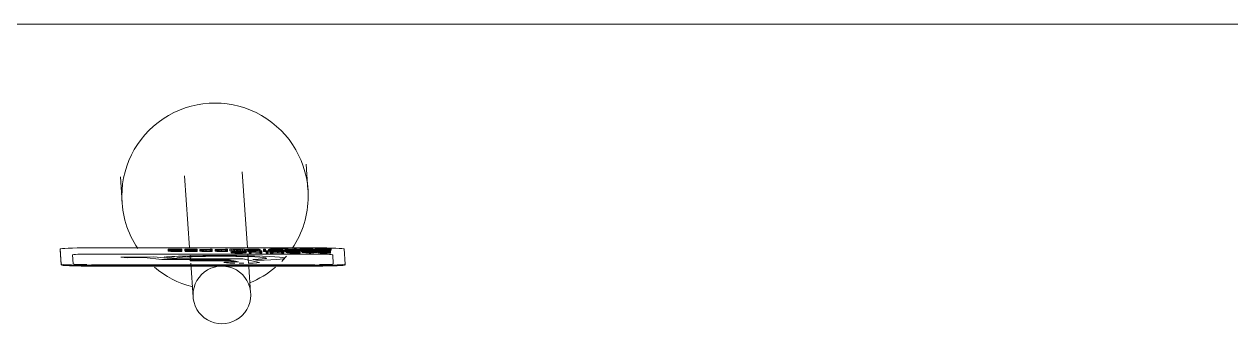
# Model space of a CAD drawing. Header units: metres. Extents: x -55 to 263, y -124 to 62.
# Drawn here: x 11.341 to 12.636, y 19.619 to 19.94 of the extents above; entities that cross this region are included whole.
import ezdxf

# ---------------------------------------------------------------- set-up
doc = ezdxf.new("R2010")
doc.units = ezdxf.units.M
for name, color, linetype, lineweight in [('0-1', 7, 'Continuous', 5), ('45ESTAC-1', 53, 'Continuous', 5), ('70LINEA-1', 254, 'Continuous', 5)]:
    doc.layers.add(name, color=color, linetype=linetype, lineweight=lineweight)

# ---------------------------------------------------------------- blocks, each defined once
blk = doc.blocks.new('Sign - SpeedLimit_Handicap - Handicap-5468633-A1 _ A250')
at = {"layer": '45ESTAC-1'}
for p, q in [((2.57, 19.6611), (2.5643, 19.7425)), ((2.6349, 19.7233), (2.633, 19.751)), ((2.4335, 19.7372), (2.4354, 19.7095)), ((2.5025, 19.7382), (2.5079, 19.6611)), ((2.6436, 19.6611), (2.3988, 19.6611)), ((2.6036, 19.6607), (2.6014, 19.6607)), ((2.6014, 19.6607), (2.6014, 19.6604)), ((2.6014, 19.6589), (2.6014, 19.6607)), ((2.6036, 19.6604), (2.6036, 19.6607)), ((2.6036, 19.6607), (2.6036, 19.6589)), ((2.6221, 19.6607), (2.6111, 19.6607)), ((2.6111, 19.6607), (2.6111, 19.6606)), ((2.6111, 19.6589), (2.6111, 19.6607)), ((2.6111, 19.6606), (2.6199, 19.6606)), ((2.6111, 19.6588), (2.6111, 19.6606)), ((2.6199, 19.6606), (2.62, 19.66)), ((2.6199, 19.6588), (2.6199, 19.6606)), ((2.6222, 19.66), (2.6221, 19.6607)), ((2.6221, 19.6607), (2.6221, 19.6589)), ((2.6284, 19.6607), (2.626, 19.6607)), ((2.626, 19.6607), (2.6261, 19.66)), ((2.626, 19.6589), (2.626, 19.6607)), ((2.6377, 19.6601), (2.6284, 19.6607)), ((2.6284, 19.6589), (2.6284, 19.6607)), ((2.6399, 19.6607), (2.6376, 19.6607)), ((2.6376, 19.6607), (2.6377, 19.6601)), ((2.6376, 19.6589), (2.6376, 19.6607)), ((2.6399, 19.66), (2.6399, 19.6607)), ((2.6399, 19.6607), (2.6399, 19.6589)), ((2.6471, 19.6606), (2.644, 19.6605)), ((2.6469, 19.6605), (2.6514, 19.6606)), ((2.6513, 19.6607), (2.6471, 19.6606)), ((2.6471, 19.6588), (2.6471, 19.6606)), ((2.6558, 19.6606), (2.6513, 19.6607)), ((2.6513, 19.6589), (2.6513, 19.6607)), ((2.6514, 19.6606), (2.6558, 19.6605)), ((2.6514, 19.6588), (2.6514, 19.6606)), ((2.6588, 19.6605), (2.6558, 19.6606)), ((2.6558, 19.6588), (2.6558, 19.6606)), ((2.3689, 19.6599), (2.3689, 19.6589)), ((2.3689, 19.6599), (2.37, 19.6437)), ((2.37, 19.6428), (2.3689, 19.6589)), ((2.3827, 19.6439), (2.382, 19.6536)), ((2.4019, 19.6544), (2.6413, 19.6544)), ((2.4696, 19.6516), (2.4341, 19.651)), ((2.4341, 19.651), (2.4411, 19.6503)), ((2.4411, 19.6503), (2.4589, 19.6506)), ((2.4589, 19.6506), (2.478, 19.6486)), ((2.491, 19.6494), (2.4696, 19.6516)), ((2.478, 19.6486), (2.5493, 19.6486)), ((2.4806, 19.6513), (2.4942, 19.6498)), ((2.4853, 19.6596), (2.4849, 19.6594)), ((2.4849, 19.6594), (2.4856, 19.6592)), ((2.4849, 19.6576), (2.4849, 19.6594)), ((2.4849, 19.6576), (2.4853, 19.6578)), ((2.4856, 19.6574), (2.4849, 19.6576)), ((2.4865, 19.6597), (2.4853, 19.6596)), ((2.4853, 19.6578), (2.4853, 19.6596)), ((2.4853, 19.6578), (2.4865, 19.6579)), ((2.4856, 19.6592), (2.4877, 19.6591)), ((2.4856, 19.6574), (2.4856, 19.6592)), ((2.4877, 19.6573), (2.4856, 19.6574)), ((2.4881, 19.6597), (2.4865, 19.6597)), ((2.4865, 19.6579), (2.4865, 19.6597)), ((2.4865, 19.6579), (2.4881, 19.6579)), ((2.4871, 19.6594), (2.4876, 19.6596)), ((2.488, 19.6592), (2.4871, 19.6594)), ((2.4871, 19.6576), (2.4871, 19.6594)), ((2.4876, 19.6578), (2.4871, 19.6576)), ((2.4871, 19.6576), (2.488, 19.6574)), ((2.4876, 19.6596), (2.4889, 19.6596)), ((2.4876, 19.6578), (2.4876, 19.6596)), ((2.4889, 19.6578), (2.4876, 19.6578)), ((2.4877, 19.6591), (2.4903, 19.6591)), ((2.4877, 19.6573), (2.4877, 19.6591)), ((2.4903, 19.6573), (2.4877, 19.6573)), ((2.4903, 19.6592), (2.488, 19.6592)), ((2.488, 19.6574), (2.488, 19.6592)), ((2.488, 19.6574), (2.4903, 19.6574)), ((2.4903, 19.6598), (2.4881, 19.6597)), ((2.4881, 19.6579), (2.4881, 19.6597)), ((2.4881, 19.6579), (2.4903, 19.658)), ((2.4889, 19.6596), (2.4905, 19.6597)), ((2.4889, 19.6578), (2.4889, 19.6596)), ((2.4905, 19.6579), (2.4889, 19.6578)), ((2.4931, 19.6598), (2.4903, 19.6598)), ((2.4903, 19.658), (2.4903, 19.6598)), ((2.4935, 19.6592), (2.4903, 19.6592)), ((2.4903, 19.6574), (2.4903, 19.6592)), ((2.4903, 19.6591), (2.4935, 19.6591)), ((2.4903, 19.6573), (2.4903, 19.6591)), ((2.4903, 19.658), (2.4931, 19.658)), ((2.4903, 19.6574), (2.4935, 19.6574)), ((2.4935, 19.6573), (2.4903, 19.6573)), ((2.4905, 19.6597), (2.4934, 19.6597)), ((2.4905, 19.6579), (2.4905, 19.6597)), ((2.4934, 19.6579), (2.4905, 19.6579)), ((2.5651, 19.6494), (2.491, 19.6494)), ((2.4995, 19.6598), (2.4931, 19.6598)), ((2.4931, 19.658), (2.4931, 19.6598)), ((2.4931, 19.658), (2.4995, 19.658)), ((2.4934, 19.6597), (2.4973, 19.6597)), ((2.4934, 19.6579), (2.4934, 19.6597)), ((2.4973, 19.6579), (2.4934, 19.6579)), ((2.4973, 19.6592), (2.4935, 19.6592)), ((2.4935, 19.6574), (2.4935, 19.6592)), ((2.4935, 19.6591), (2.4996, 19.6591)), ((2.4935, 19.6573), (2.4935, 19.6591)), ((2.4935, 19.6574), (2.4973, 19.6574)), ((2.4996, 19.6573), (2.4935, 19.6573)), ((2.4973, 19.6597), (2.4973, 19.6592)), ((2.4973, 19.6597), (2.4973, 19.6579)), ((2.4973, 19.6574), (2.4973, 19.6592)), ((2.4973, 19.6574), (2.4973, 19.6579)), ((2.4996, 19.6591), (2.4995, 19.6598)), ((2.4995, 19.6598), (2.4995, 19.658)), ((2.4995, 19.658), (2.4996, 19.6573)), ((2.4996, 19.6573), (2.4996, 19.6591)), ((2.5159, 19.6598), (2.5028, 19.6598)), ((2.5028, 19.6598), (2.5028, 19.6597)), ((2.5028, 19.658), (2.5028, 19.6598)), ((2.5028, 19.6597), (2.5136, 19.6597)), ((2.5028, 19.6579), (2.5028, 19.6597)), ((2.5028, 19.6579), (2.5028, 19.658)), ((2.5028, 19.658), (2.5159, 19.658)), ((2.5136, 19.6579), (2.5028, 19.6579)), ((2.5137, 19.6592), (2.5032, 19.6592)), ((2.5032, 19.6592), (2.5032, 19.6591)), ((2.5032, 19.6574), (2.5032, 19.6592)), ((2.5032, 19.6591), (2.5159, 19.6591)), ((2.5032, 19.6573), (2.5032, 19.6591)), ((2.5032, 19.6573), (2.5032, 19.6574)), ((2.5032, 19.6574), (2.5137, 19.6574)), ((2.5159, 19.6573), (2.5032, 19.6573)), ((2.5137, 19.6595), (2.5037, 19.6595)), ((2.5037, 19.6595), (2.5037, 19.6594)), ((2.5037, 19.6577), (2.5037, 19.6595)), ((2.5037, 19.6594), (2.5137, 19.6594)), ((2.5037, 19.6576), (2.5037, 19.6594)), ((2.5037, 19.6576), (2.5037, 19.6577)), ((2.5037, 19.6577), (2.5137, 19.6577)), ((2.5137, 19.6576), (2.5037, 19.6576)), ((2.5085, 19.6531), (2.5089, 19.6471)), ((2.5085, 19.6479), (2.5086, 19.6471)), ((2.5526, 19.6479), (2.5085, 19.6479)), ((2.5136, 19.6597), (2.5137, 19.6595)), ((2.5136, 19.6579), (2.5136, 19.6597)), ((2.5137, 19.6577), (2.5136, 19.6579)), ((2.5137, 19.6577), (2.5137, 19.6595)), ((2.5137, 19.6594), (2.5137, 19.6592)), ((2.5137, 19.6576), (2.5137, 19.6594)), ((2.5137, 19.6574), (2.5137, 19.6592)), ((2.5137, 19.6574), (2.5137, 19.6576)), ((2.5159, 19.6591), (2.5159, 19.6598)), ((2.5159, 19.6598), (2.5159, 19.658)), ((2.5159, 19.6573), (2.5159, 19.6591)), ((2.5159, 19.658), (2.5159, 19.6573)), ((2.5204, 19.6594), (2.5189, 19.6593)), ((2.5189, 19.6593), (2.5195, 19.6592)), ((2.5189, 19.6575), (2.5189, 19.6593)), ((2.5189, 19.6575), (2.5204, 19.6576)), ((2.5195, 19.6574), (2.5189, 19.6575)), ((2.5195, 19.6592), (2.5209, 19.6591)), ((2.5195, 19.6574), (2.5195, 19.6592)), ((2.5209, 19.6573), (2.5195, 19.6574)), ((2.5255, 19.6595), (2.5204, 19.6594)), ((2.5204, 19.6576), (2.5204, 19.6594)), ((2.5204, 19.6576), (2.5255, 19.6577)), ((2.5209, 19.6591), (2.523, 19.6591)), ((2.5209, 19.6573), (2.5209, 19.6591)), ((2.523, 19.6573), (2.5209, 19.6573)), ((2.5212, 19.6593), (2.5221, 19.6594)), ((2.5217, 19.6592), (2.5212, 19.6593)), ((2.5212, 19.6575), (2.5212, 19.6593)), ((2.5221, 19.6576), (2.5212, 19.6575)), ((2.5212, 19.6575), (2.5217, 19.6574)), ((2.5232, 19.6592), (2.5217, 19.6592)), ((2.5217, 19.6574), (2.5217, 19.6592)), ((2.5217, 19.6574), (2.5232, 19.6574)), ((2.5221, 19.6594), (2.5254, 19.6594)), ((2.5221, 19.6576), (2.5221, 19.6594)), ((2.5254, 19.6576), (2.5221, 19.6576)), ((2.523, 19.6591), (2.5257, 19.6591)), ((2.523, 19.6573), (2.523, 19.6591)), ((2.5257, 19.6573), (2.523, 19.6573)), ((2.5254, 19.6592), (2.5232, 19.6592)), ((2.5232, 19.6574), (2.5232, 19.6592)), ((2.5232, 19.6574), (2.5254, 19.6574)), ((2.5254, 19.6594), (2.53, 19.6594)), ((2.5254, 19.6576), (2.5254, 19.6594)), ((2.53, 19.6592), (2.5254, 19.6592)), ((2.5254, 19.6574), (2.5254, 19.6592)), ((2.53, 19.6576), (2.5254, 19.6576)), ((2.5254, 19.6574), (2.53, 19.6574)), ((2.53, 19.6595), (2.5255, 19.6595)), ((2.5255, 19.6577), (2.5255, 19.6595)), ((2.5255, 19.6577), (2.53, 19.6577)), ((2.5257, 19.6591), (2.5322, 19.6591)), ((2.5257, 19.6573), (2.5257, 19.6591)), ((2.5322, 19.6573), (2.5257, 19.6573)), ((2.5322, 19.6598), (2.53, 19.6598)), ((2.53, 19.6598), (2.53, 19.6595)), ((2.53, 19.658), (2.53, 19.6598)), ((2.53, 19.6577), (2.53, 19.6595)), ((2.53, 19.6594), (2.53, 19.6592)), ((2.53, 19.6594), (2.53, 19.6576)), ((2.53, 19.6574), (2.53, 19.6592)), ((2.53, 19.6577), (2.53, 19.658)), ((2.53, 19.658), (2.5322, 19.658)), ((2.53, 19.6574), (2.53, 19.6576)), ((2.5322, 19.6591), (2.5322, 19.6598)), ((2.5322, 19.6598), (2.5322, 19.658)), ((2.5322, 19.6573), (2.5322, 19.6591)), ((2.5322, 19.658), (2.5322, 19.6573)), ((2.5367, 19.6594), (2.5353, 19.6593)), ((2.5353, 19.6593), (2.5358, 19.6592)), ((2.5353, 19.6575), (2.5353, 19.6593)), ((2.5353, 19.6575), (2.5367, 19.6576)), ((2.5358, 19.6574), (2.5353, 19.6575)), ((2.5358, 19.6592), (2.5372, 19.6591)), ((2.5358, 19.6574), (2.5358, 19.6592)), ((2.5372, 19.6573), (2.5358, 19.6574)), ((2.5418, 19.6595), (2.5367, 19.6594)), ((2.5367, 19.6576), (2.5367, 19.6594)), ((2.5367, 19.6576), (2.5418, 19.6577)), ((2.5372, 19.6591), (2.5394, 19.6591)), ((2.5372, 19.6573), (2.5372, 19.6591)), ((2.5394, 19.6573), (2.5372, 19.6573)), ((2.5375, 19.6593), (2.5385, 19.6594)), ((2.5381, 19.6592), (2.5375, 19.6593)), ((2.5375, 19.6575), (2.5375, 19.6593)), ((2.5385, 19.6576), (2.5375, 19.6575)), ((2.5375, 19.6575), (2.5381, 19.6574)), ((2.5396, 19.6592), (2.5381, 19.6592)), ((2.5381, 19.6574), (2.5381, 19.6592)), ((2.5381, 19.6574), (2.5396, 19.6574)), ((2.5385, 19.6594), (2.5417, 19.6594)), ((2.5385, 19.6576), (2.5385, 19.6594)), ((2.5417, 19.6576), (2.5385, 19.6576)), ((2.5394, 19.6591), (2.542, 19.6591)), ((2.5394, 19.6573), (2.5394, 19.6591)), ((2.542, 19.6573), (2.5394, 19.6573)), ((2.5418, 19.6592), (2.5396, 19.6592)), ((2.5396, 19.6574), (2.5396, 19.6592)), ((2.5396, 19.6574), (2.5418, 19.6574)), ((2.5417, 19.6594), (2.5463, 19.6594)), ((2.5417, 19.6576), (2.5417, 19.6594)), ((2.5463, 19.6576), (2.5417, 19.6576)), ((2.5463, 19.6595), (2.5418, 19.6595)), ((2.5418, 19.6577), (2.5418, 19.6595)), ((2.5464, 19.6592), (2.5418, 19.6592)), ((2.5418, 19.6574), (2.5418, 19.6592)), ((2.5418, 19.6577), (2.5463, 19.6577)), ((2.5418, 19.6574), (2.5464, 19.6574)), ((2.542, 19.6591), (2.5486, 19.6591)), ((2.542, 19.6573), (2.542, 19.6591)), ((2.5486, 19.6573), (2.542, 19.6573)), ((2.5485, 19.6598), (2.5463, 19.6598)), ((2.5463, 19.6598), (2.5463, 19.6595)), ((2.5463, 19.658), (2.5463, 19.6598)), ((2.5463, 19.6577), (2.5463, 19.6595)), ((2.5463, 19.6594), (2.5464, 19.6592)), ((2.5463, 19.6594), (2.5463, 19.6576)), ((2.5463, 19.6577), (2.5463, 19.658)), ((2.5463, 19.658), (2.5485, 19.658)), ((2.5464, 19.6574), (2.5463, 19.6576)), ((2.5464, 19.6574), (2.5464, 19.6592)), ((2.5486, 19.6591), (2.5485, 19.6598)), ((2.5485, 19.6598), (2.5485, 19.658)), ((2.5485, 19.658), (2.5486, 19.6573)), ((2.5486, 19.6573), (2.5486, 19.6591)), ((2.5493, 19.6486), (2.5526, 19.6479)), ((2.5532, 19.6598), (2.5509, 19.6598)), ((2.5509, 19.6598), (2.558, 19.6591)), ((2.5509, 19.658), (2.5509, 19.6598)), ((2.558, 19.6573), (2.5509, 19.658)), ((2.5509, 19.658), (2.5532, 19.658)), ((2.5558, 19.658), (2.5523, 19.6579)), ((2.5523, 19.6579), (2.5523, 19.6576)), ((2.5523, 19.6561), (2.5523, 19.6579)), ((2.5523, 19.6576), (2.5595, 19.6576)), ((2.5523, 19.6558), (2.5523, 19.6576)), ((2.5523, 19.6561), (2.5558, 19.6562)), ((2.5523, 19.6558), (2.5523, 19.6561)), ((2.5595, 19.6558), (2.5523, 19.6558)), ((2.5546, 19.6575), (2.5526, 19.6575)), ((2.5526, 19.6575), (2.5539, 19.6574)), ((2.5526, 19.6557), (2.5526, 19.6575)), ((2.5539, 19.6556), (2.5526, 19.6557)), ((2.5526, 19.6557), (2.5546, 19.6557)), ((2.5553, 19.6596), (2.5532, 19.6598)), ((2.5532, 19.658), (2.5532, 19.6598)), ((2.5532, 19.658), (2.5553, 19.6578)), ((2.5539, 19.6574), (2.5563, 19.6573)), ((2.5539, 19.6556), (2.5539, 19.6574)), ((2.5563, 19.6555), (2.5539, 19.6556)), ((2.5545, 19.6578), (2.5567, 19.6579)), ((2.5545, 19.6577), (2.5545, 19.6578)), ((2.5545, 19.6561), (2.5545, 19.6578)), ((2.5595, 19.6577), (2.5545, 19.6577)), ((2.5545, 19.6559), (2.5545, 19.6577)), ((2.5567, 19.6561), (2.5545, 19.6561)), ((2.5545, 19.6561), (2.5545, 19.6559)), ((2.5545, 19.6559), (2.5595, 19.6559)), ((2.5556, 19.6574), (2.5546, 19.6575)), ((2.5546, 19.6557), (2.5546, 19.6575)), ((2.5546, 19.6557), (2.5556, 19.6556)), ((2.5626, 19.6596), (2.5553, 19.6596)), ((2.5553, 19.6578), (2.5553, 19.6596)), ((2.5553, 19.6578), (2.5626, 19.6578)), ((2.5573, 19.6574), (2.5556, 19.6574)), ((2.5556, 19.6556), (2.5556, 19.6574)), ((2.5556, 19.6556), (2.5573, 19.6556)), ((2.5596, 19.658), (2.5558, 19.658)), ((2.5558, 19.6562), (2.5558, 19.658)), ((2.5558, 19.6562), (2.5596, 19.6562)), ((2.5577, 19.6593), (2.5561, 19.6595)), ((2.5561, 19.6595), (2.5618, 19.6595)), ((2.5561, 19.6577), (2.5561, 19.6595)), ((2.5618, 19.6577), (2.5561, 19.6577)), ((2.5561, 19.6577), (2.5577, 19.6575)), ((2.5563, 19.6573), (2.5598, 19.6573)), ((2.5563, 19.6555), (2.5563, 19.6573)), ((2.5598, 19.6555), (2.5563, 19.6555)), ((2.5567, 19.6579), (2.5598, 19.6579)), ((2.5567, 19.6561), (2.5567, 19.6579)), ((2.5598, 19.6561), (2.5567, 19.6561)), ((2.5598, 19.6574), (2.5573, 19.6574)), ((2.5573, 19.6556), (2.5573, 19.6574)), ((2.5573, 19.6556), (2.5598, 19.6556)), ((2.559, 19.6592), (2.5577, 19.6593)), ((2.5577, 19.6575), (2.559, 19.6574)), ((2.558, 19.6591), (2.5599, 19.6591)), ((2.558, 19.6573), (2.558, 19.6591)), ((2.5599, 19.6573), (2.558, 19.6573)), ((2.5601, 19.6593), (2.559, 19.6592)), ((2.559, 19.6574), (2.559, 19.6592)), ((2.559, 19.6574), (2.5601, 19.6575)), ((2.5595, 19.6576), (2.5595, 19.6577)), ((2.5595, 19.6577), (2.5595, 19.6559)), ((2.5595, 19.6558), (2.5595, 19.6576)), ((2.5595, 19.6559), (2.5595, 19.6558)), ((2.5643, 19.658), (2.5596, 19.658)), ((2.5596, 19.6562), (2.5596, 19.658)), ((2.5596, 19.6562), (2.5643, 19.6562)), ((2.5598, 19.6579), (2.5631, 19.6579)), ((2.5598, 19.6561), (2.5598, 19.6579)), ((2.5627, 19.6574), (2.5598, 19.6574)), ((2.5598, 19.6556), (2.5598, 19.6574)), ((2.5598, 19.6573), (2.5645, 19.6573)), ((2.5598, 19.6555), (2.5598, 19.6573)), ((2.5631, 19.6561), (2.5598, 19.6561)), ((2.5598, 19.6556), (2.5627, 19.6556)), ((2.5645, 19.6555), (2.5598, 19.6555)), ((2.5599, 19.6591), (2.5669, 19.6598)), ((2.5599, 19.6573), (2.5599, 19.6591)), ((2.5669, 19.658), (2.5599, 19.6573)), ((2.5618, 19.6595), (2.5601, 19.6593)), ((2.5601, 19.6575), (2.5618, 19.6577)), ((2.5618, 19.6595), (2.5618, 19.6577)), ((2.5646, 19.6598), (2.5626, 19.6596)), ((2.5626, 19.6578), (2.5626, 19.6596)), ((2.5626, 19.6578), (2.5646, 19.658)), ((2.5646, 19.6574), (2.5627, 19.6574)), ((2.5627, 19.6556), (2.5627, 19.6574)), ((2.5627, 19.6556), (2.5646, 19.6556)), ((2.5631, 19.6579), (2.5656, 19.6578)), ((2.5631, 19.6561), (2.5631, 19.6579)), ((2.5656, 19.656), (2.5631, 19.6561)), ((2.5675, 19.6578), (2.5643, 19.658)), ((2.5643, 19.6562), (2.5643, 19.658)), ((2.5643, 19.6562), (2.5675, 19.656)), ((2.5645, 19.6573), (2.5676, 19.6574)), ((2.5645, 19.6555), (2.5645, 19.6573)), ((2.5676, 19.6556), (2.5645, 19.6555)), ((2.5669, 19.6598), (2.5646, 19.6598)), ((2.5646, 19.658), (2.5646, 19.6598)), ((2.5646, 19.658), (2.5669, 19.658)), ((2.5657, 19.6575), (2.5646, 19.6574)), ((2.5646, 19.6556), (2.5646, 19.6574)), ((2.5646, 19.6556), (2.5657, 19.6557)), ((2.5827, 19.6454), (2.5651, 19.6494)), ((2.5656, 19.6578), (2.5664, 19.6576)), ((2.5656, 19.656), (2.5656, 19.6578)), ((2.5664, 19.6558), (2.5656, 19.656)), ((2.5664, 19.6576), (2.5657, 19.6575)), ((2.5657, 19.6557), (2.5657, 19.6575)), ((2.5657, 19.6557), (2.5664, 19.6558)), ((2.5664, 19.6558), (2.5664, 19.6576)), ((2.5669, 19.6598), (2.5669, 19.658)), ((2.5686, 19.6576), (2.5675, 19.6578)), ((2.5675, 19.656), (2.5675, 19.6578)), ((2.5675, 19.656), (2.5686, 19.6558)), ((2.5676, 19.6574), (2.5686, 19.6576)), ((2.5676, 19.6556), (2.5676, 19.6574)), ((2.5686, 19.6558), (2.5676, 19.6556)), ((2.5705, 19.6597), (2.5679, 19.6595)), ((2.5679, 19.6595), (2.5702, 19.6595)), ((2.5679, 19.6578), (2.5679, 19.6595)), ((2.5679, 19.6578), (2.5705, 19.6579)), ((2.5702, 19.6577), (2.5679, 19.6578)), ((2.5704, 19.6593), (2.5682, 19.6593)), ((2.5682, 19.6593), (2.5707, 19.6591)), ((2.5682, 19.6575), (2.5682, 19.6593)), ((2.5707, 19.6573), (2.5682, 19.6575)), ((2.5682, 19.6575), (2.5704, 19.6575)), ((2.5686, 19.6558), (2.5686, 19.6576)), ((2.5702, 19.6595), (2.572, 19.6597)), ((2.5702, 19.6595), (2.5702, 19.6577)), ((2.572, 19.6579), (2.5702, 19.6577)), ((2.5723, 19.6592), (2.5704, 19.6593)), ((2.5704, 19.6575), (2.5704, 19.6593)), ((2.5704, 19.6575), (2.5723, 19.6574)), ((2.5705, 19.6579), (2.5705, 19.6597)), ((2.5705, 19.6579), (2.5752, 19.658)), ((2.5711, 19.6444), (2.5705, 19.6544)), ((2.5752, 19.6598), (2.5705, 19.6597)), ((2.5707, 19.6591), (2.5752, 19.659)), ((2.5707, 19.6573), (2.5707, 19.6591)), ((2.5752, 19.6573), (2.5707, 19.6573)), ((2.574, 19.658), (2.5716, 19.658)), ((2.5716, 19.658), (2.5717, 19.6573)), ((2.5716, 19.6562), (2.5716, 19.658)), ((2.5717, 19.6555), (2.5716, 19.6562)), ((2.5716, 19.6562), (2.574, 19.6562)), ((2.5717, 19.6573), (2.5739, 19.6573)), ((2.5717, 19.6555), (2.5717, 19.6573)), ((2.5739, 19.6555), (2.5717, 19.6555)), ((2.572, 19.6597), (2.5754, 19.6597)), ((2.572, 19.6579), (2.572, 19.6597)), ((2.5754, 19.6579), (2.572, 19.6579)), ((2.5753, 19.6591), (2.5723, 19.6592)), ((2.5723, 19.6574), (2.5723, 19.6592)), ((2.5723, 19.6574), (2.5753, 19.6573)), ((2.5739, 19.6573), (2.5739, 19.6579)), ((2.5739, 19.6579), (2.5832, 19.6573)), ((2.5739, 19.6561), (2.5739, 19.6579)), ((2.5739, 19.6555), (2.5739, 19.6573)), ((2.5832, 19.6555), (2.5739, 19.6561)), ((2.5739, 19.6561), (2.5739, 19.6555)), ((2.5833, 19.6574), (2.574, 19.658)), ((2.574, 19.6562), (2.574, 19.658)), ((2.574, 19.6562), (2.5833, 19.6556)), ((2.5798, 19.6597), (2.5752, 19.6598)), ((2.5752, 19.658), (2.5752, 19.6598)), ((2.5752, 19.659), (2.5794, 19.6591)), ((2.5752, 19.6573), (2.5752, 19.659)), ((2.5752, 19.658), (2.5798, 19.6579)), ((2.5794, 19.6573), (2.5752, 19.6573)), ((2.5787, 19.6592), (2.5753, 19.6591)), ((2.5753, 19.6573), (2.5753, 19.6591)), ((2.5753, 19.6573), (2.5787, 19.6574)), ((2.5754, 19.6597), (2.5785, 19.6597)), ((2.5754, 19.6579), (2.5754, 19.6597)), ((2.5785, 19.6579), (2.5754, 19.6579)), ((2.5756, 19.6487), (2.5796, 19.6478)), ((2.5785, 19.6597), (2.5806, 19.6596)), ((2.5785, 19.6579), (2.5785, 19.6597)), ((2.5806, 19.6578), (2.5785, 19.6579)), ((2.5807, 19.6593), (2.5787, 19.6592)), ((2.5787, 19.6574), (2.5787, 19.6592)), ((2.5787, 19.6574), (2.5807, 19.6575)), ((2.5794, 19.6591), (2.5824, 19.6592)), ((2.5794, 19.6573), (2.5794, 19.6591)), ((2.5824, 19.6574), (2.5794, 19.6573)), ((2.5825, 19.6596), (2.5798, 19.6597)), ((2.5798, 19.6579), (2.5798, 19.6597)), ((2.5798, 19.6579), (2.5825, 19.6578)), ((2.5806, 19.6596), (2.5812, 19.6594)), ((2.5806, 19.6578), (2.5806, 19.6596)), ((2.5812, 19.6576), (2.5806, 19.6578)), ((2.5812, 19.6594), (2.5807, 19.6593)), ((2.5807, 19.6575), (2.5807, 19.6593)), ((2.5807, 19.6575), (2.5812, 19.6576)), ((2.5812, 19.6576), (2.5812, 19.6594)), ((2.5824, 19.6592), (2.5835, 19.6594)), ((2.5824, 19.6574), (2.5824, 19.6592)), ((2.5835, 19.6576), (2.5824, 19.6574)), ((2.5835, 19.6594), (2.5825, 19.6596)), ((2.5825, 19.6578), (2.5825, 19.6596)), ((2.5825, 19.6578), (2.5835, 19.6576)), ((2.5832, 19.6573), (2.5855, 19.6573)), ((2.5832, 19.6555), (2.5832, 19.6573)), ((2.5855, 19.6555), (2.5832, 19.6555)), ((2.5855, 19.658), (2.5833, 19.658)), ((2.5833, 19.658), (2.5833, 19.6574)), ((2.5833, 19.6562), (2.5833, 19.658)), ((2.5833, 19.6556), (2.5833, 19.6574)), ((2.5833, 19.6556), (2.5833, 19.6562)), ((2.5833, 19.6562), (2.5855, 19.6562)), ((2.5835, 19.6576), (2.5835, 19.6594)), ((2.5855, 19.6573), (2.5855, 19.658)), ((2.5855, 19.658), (2.5855, 19.6562)), ((2.5855, 19.6555), (2.5855, 19.6573)), ((2.5855, 19.6562), (2.5855, 19.6555)), ((2.5892, 19.6598), (2.587, 19.6598)), ((2.587, 19.6598), (2.5871, 19.6591)), ((2.587, 19.658), (2.587, 19.6598)), ((2.5871, 19.6573), (2.587, 19.658)), ((2.587, 19.658), (2.5892, 19.658)), ((2.5871, 19.6591), (2.5893, 19.6591)), ((2.5871, 19.6573), (2.5871, 19.6591)), ((2.5893, 19.6573), (2.5871, 19.6573)), ((2.5893, 19.6591), (2.5892, 19.6598)), ((2.5892, 19.6598), (2.5892, 19.658)), ((2.5892, 19.658), (2.5893, 19.6573)), ((2.5893, 19.6573), (2.5893, 19.6591)), ((2.5921, 19.658), (2.5899, 19.658)), ((2.5899, 19.658), (2.59, 19.6573)), ((2.5899, 19.6562), (2.5899, 19.658)), ((2.59, 19.6555), (2.5899, 19.6562)), ((2.5899, 19.6562), (2.5921, 19.6562)), ((2.59, 19.6573), (2.5922, 19.6573)), ((2.59, 19.6555), (2.59, 19.6573)), ((2.5922, 19.6555), (2.59, 19.6555)), ((2.5922, 19.6573), (2.5921, 19.658)), ((2.5921, 19.658), (2.5921, 19.6562)), ((2.5921, 19.6562), (2.5922, 19.6555)), ((2.5922, 19.6555), (2.5922, 19.6573)), ((2.5931, 19.6596), (2.5926, 19.6594)), ((2.5926, 19.6594), (2.5933, 19.6592)), ((2.5926, 19.6576), (2.5926, 19.6594)), ((2.5926, 19.6576), (2.5931, 19.6578)), ((2.5933, 19.6574), (2.5926, 19.6576)), ((2.5943, 19.6597), (2.5931, 19.6596)), ((2.5931, 19.6578), (2.5931, 19.6596)), ((2.5931, 19.6578), (2.5943, 19.6579)), ((2.5933, 19.6592), (2.5954, 19.6591)), ((2.5933, 19.6574), (2.5933, 19.6592)), ((2.5954, 19.6573), (2.5933, 19.6574)), ((2.5968, 19.658), (2.5941, 19.658)), ((2.5941, 19.658), (2.602, 19.6576)), ((2.5941, 19.6562), (2.5941, 19.658)), ((2.602, 19.6558), (2.5941, 19.6562)), ((2.5941, 19.6562), (2.5968, 19.6562)), ((2.5959, 19.6597), (2.5943, 19.6597)), ((2.5943, 19.6579), (2.5943, 19.6597)), ((2.5943, 19.6579), (2.5959, 19.6579)), ((2.602, 19.6576), (2.5944, 19.6573)), ((2.5944, 19.6573), (2.5975, 19.6573)), ((2.5944, 19.6555), (2.5944, 19.6573)), ((2.5944, 19.6555), (2.602, 19.6558)), ((2.5975, 19.6555), (2.5944, 19.6555)), ((2.6014, 19.6604), (2.5945, 19.66)), ((2.5945, 19.66), (2.5971, 19.66)), ((2.5945, 19.6582), (2.5945, 19.66)), ((2.5945, 19.6582), (2.6014, 19.6586)), ((2.5971, 19.6582), (2.5945, 19.6582)), ((2.5948, 19.6594), (2.5953, 19.6596)), ((2.5958, 19.6592), (2.5948, 19.6594)), ((2.5948, 19.6576), (2.5948, 19.6594)), ((2.5953, 19.6578), (2.5948, 19.6576)), ((2.5948, 19.6576), (2.5958, 19.6574)), ((2.5953, 19.6596), (2.5966, 19.6596)), ((2.5953, 19.6578), (2.5953, 19.6596)), ((2.5966, 19.6578), (2.5953, 19.6578)), ((2.5954, 19.6591), (2.598, 19.6591)), ((2.5954, 19.6573), (2.5954, 19.6591)), ((2.598, 19.6573), (2.5954, 19.6573)), ((2.5981, 19.6592), (2.5958, 19.6592)), ((2.5958, 19.6574), (2.5958, 19.6592)), ((2.5958, 19.6574), (2.5981, 19.6574)), ((2.598, 19.6598), (2.5959, 19.6597)), ((2.5959, 19.6579), (2.5959, 19.6597)), ((2.5959, 19.6579), (2.598, 19.658)), ((2.5966, 19.6596), (2.5983, 19.6597)), ((2.5966, 19.6578), (2.5966, 19.6596)), ((2.5983, 19.6579), (2.5966, 19.6578)), ((2.6036, 19.6576), (2.5968, 19.658)), ((2.5968, 19.6562), (2.5968, 19.658)), ((2.5968, 19.6562), (2.6036, 19.6558)), ((2.5971, 19.66), (2.6004, 19.6602)), ((2.5971, 19.6582), (2.5971, 19.66)), ((2.6004, 19.6584), (2.5971, 19.6582)), ((2.5975, 19.6573), (2.6066, 19.6576)), ((2.5975, 19.6555), (2.5975, 19.6573)), ((2.6066, 19.6558), (2.5975, 19.6555)), ((2.6008, 19.6598), (2.598, 19.6598)), ((2.598, 19.658), (2.598, 19.6598)), ((2.598, 19.6591), (2.6012, 19.6591)), ((2.598, 19.6573), (2.598, 19.6591)), ((2.598, 19.658), (2.6008, 19.658)), ((2.6012, 19.6573), (2.598, 19.6573)), ((2.6012, 19.6592), (2.5981, 19.6592)), ((2.5981, 19.6574), (2.5981, 19.6592)), ((2.5981, 19.6574), (2.6012, 19.6574)), ((2.5983, 19.6597), (2.6011, 19.6597)), ((2.5983, 19.6579), (2.5983, 19.6597)), ((2.6011, 19.6579), (2.5983, 19.6579)), ((2.6004, 19.6602), (2.6023, 19.6603)), ((2.6023, 19.6585), (2.6004, 19.6584)), ((2.6072, 19.6598), (2.6008, 19.6598)), ((2.6008, 19.658), (2.6008, 19.6598)), ((2.6008, 19.658), (2.6072, 19.658)), ((2.6011, 19.6597), (2.605, 19.6597)), ((2.6011, 19.6579), (2.6011, 19.6597)), ((2.605, 19.6579), (2.6011, 19.6579)), ((2.6051, 19.6592), (2.6012, 19.6592)), ((2.6012, 19.6574), (2.6012, 19.6592)), ((2.6012, 19.6591), (2.6073, 19.6591)), ((2.6012, 19.6573), (2.6012, 19.6591)), ((2.6012, 19.6574), (2.6051, 19.6574)), ((2.6073, 19.6573), (2.6012, 19.6573)), ((2.6014, 19.6586), (2.6014, 19.6604)), ((2.6014, 19.6586), (2.6014, 19.6589)), ((2.6014, 19.6589), (2.6036, 19.6589)), ((2.602, 19.6558), (2.602, 19.6576)), ((2.6023, 19.6603), (2.6042, 19.6602)), ((2.6023, 19.6585), (2.6023, 19.6603)), ((2.6042, 19.6584), (2.6023, 19.6585)), ((2.6106, 19.66), (2.6036, 19.6604)), ((2.6036, 19.6586), (2.6036, 19.6604)), ((2.6036, 19.6589), (2.6036, 19.6586)), ((2.6036, 19.6586), (2.6106, 19.6582)), ((2.6066, 19.6578), (2.6036, 19.6576)), ((2.6036, 19.6558), (2.6036, 19.6576)), ((2.6036, 19.6558), (2.6066, 19.656)), ((2.6042, 19.6602), (2.6079, 19.66)), ((2.6079, 19.6582), (2.6042, 19.6584)), ((2.605, 19.6597), (2.6051, 19.6592)), ((2.605, 19.6597), (2.605, 19.6579)), ((2.6051, 19.6574), (2.605, 19.6579)), ((2.6051, 19.6574), (2.6051, 19.6592)), ((2.6088, 19.658), (2.6065, 19.658)), ((2.6065, 19.658), (2.6066, 19.6578)), ((2.6065, 19.6562), (2.6065, 19.658)), ((2.6066, 19.656), (2.6065, 19.6562)), ((2.6065, 19.6562), (2.6088, 19.6562)), ((2.6066, 19.656), (2.6066, 19.6578)), ((2.6066, 19.6576), (2.6066, 19.6573)), ((2.6066, 19.6558), (2.6066, 19.6576)), ((2.6066, 19.6573), (2.6088, 19.6573)), ((2.6066, 19.6555), (2.6066, 19.6573)), ((2.6066, 19.6555), (2.6066, 19.6558)), ((2.6088, 19.6555), (2.6066, 19.6555)), ((2.6073, 19.6591), (2.6072, 19.6598)), ((2.6072, 19.6598), (2.6072, 19.658)), ((2.6072, 19.658), (2.6073, 19.6573)), ((2.6073, 19.6573), (2.6073, 19.6591)), ((2.6079, 19.66), (2.6106, 19.66)), ((2.6079, 19.6582), (2.6079, 19.66)), ((2.6106, 19.6582), (2.6079, 19.6582)), ((2.6088, 19.6573), (2.6088, 19.658)), ((2.6088, 19.658), (2.6088, 19.6562)), ((2.6088, 19.6555), (2.6088, 19.6573)), ((2.6088, 19.6562), (2.6088, 19.6555)), ((2.6127, 19.6589), (2.6101, 19.6589)), ((2.6101, 19.6589), (2.6131, 19.6587)), ((2.6101, 19.6571), (2.6101, 19.6589)), ((2.6131, 19.6569), (2.6101, 19.6571)), ((2.6101, 19.6571), (2.6127, 19.6571)), ((2.6106, 19.6582), (2.6106, 19.66)), ((2.6135, 19.6598), (2.6111, 19.6598)), ((2.6111, 19.6598), (2.6112, 19.6591)), ((2.6111, 19.658), (2.6111, 19.6598)), ((2.6111, 19.6588), (2.6111, 19.6589)), ((2.6111, 19.6589), (2.6221, 19.6589)), ((2.6199, 19.6588), (2.6111, 19.6588)), ((2.6112, 19.6573), (2.6111, 19.658)), ((2.6111, 19.658), (2.6135, 19.658)), ((2.6112, 19.6591), (2.6134, 19.6591)), ((2.6112, 19.6573), (2.6112, 19.6591)), ((2.6124, 19.6585), (2.6112, 19.6584)), ((2.6112, 19.6584), (2.612, 19.6583)), ((2.6112, 19.6566), (2.6112, 19.6584)), ((2.6134, 19.6573), (2.6112, 19.6573)), ((2.6112, 19.6566), (2.6124, 19.6567)), ((2.612, 19.6565), (2.6112, 19.6566)), ((2.6141, 19.658), (2.6115, 19.658)), ((2.6115, 19.658), (2.6145, 19.6578)), ((2.6115, 19.6562), (2.6115, 19.658)), ((2.6145, 19.656), (2.6115, 19.6562)), ((2.6115, 19.6562), (2.6141, 19.6562)), ((2.612, 19.6583), (2.6139, 19.6582)), ((2.612, 19.6565), (2.612, 19.6583)), ((2.6139, 19.6564), (2.612, 19.6565)), ((2.6161, 19.6586), (2.6124, 19.6585)), ((2.6124, 19.6567), (2.6124, 19.6585)), ((2.6124, 19.6567), (2.6161, 19.6568)), ((2.615, 19.6587), (2.6127, 19.6589)), ((2.6127, 19.6571), (2.6127, 19.6589)), ((2.6139, 19.6576), (2.6127, 19.6575)), ((2.6127, 19.6575), (2.6134, 19.6574)), ((2.6127, 19.6557), (2.6127, 19.6575)), ((2.6127, 19.6571), (2.615, 19.6569)), ((2.6127, 19.6557), (2.6139, 19.6558)), ((2.6134, 19.6556), (2.6127, 19.6557)), ((2.6131, 19.6587), (2.6161, 19.6586)), ((2.6131, 19.6569), (2.6131, 19.6587)), ((2.6161, 19.6568), (2.6131, 19.6569)), ((2.6134, 19.6591), (2.6133, 19.6596)), ((2.6133, 19.6596), (2.6226, 19.6591)), ((2.6133, 19.6578), (2.6133, 19.6596)), ((2.6226, 19.6573), (2.6133, 19.6578)), ((2.6133, 19.6578), (2.6134, 19.6573)), ((2.6134, 19.6573), (2.6134, 19.6591)), ((2.6134, 19.6574), (2.6153, 19.6573)), ((2.6134, 19.6556), (2.6134, 19.6574)), ((2.6153, 19.6555), (2.6134, 19.6556)), ((2.6228, 19.6592), (2.6135, 19.6598)), ((2.6135, 19.658), (2.6135, 19.6598)), ((2.6135, 19.658), (2.6228, 19.6574)), ((2.6139, 19.6584), (2.6154, 19.6585)), ((2.6144, 19.6583), (2.6139, 19.6584)), ((2.6139, 19.6566), (2.6139, 19.6584)), ((2.6139, 19.6582), (2.6174, 19.6582)), ((2.6139, 19.6564), (2.6139, 19.6582)), ((2.6176, 19.6577), (2.6139, 19.6576)), ((2.6139, 19.6558), (2.6139, 19.6576)), ((2.6154, 19.6567), (2.6139, 19.6566)), ((2.6139, 19.6566), (2.6144, 19.6565)), ((2.6174, 19.6564), (2.6139, 19.6564)), ((2.6139, 19.6558), (2.6176, 19.6559)), ((2.6164, 19.6579), (2.6141, 19.658)), ((2.6141, 19.6562), (2.6141, 19.658)), ((2.6141, 19.6562), (2.6164, 19.6561)), ((2.6173, 19.6583), (2.6144, 19.6583)), ((2.6144, 19.6565), (2.6144, 19.6583)), ((2.6144, 19.6565), (2.6173, 19.6565)), ((2.6145, 19.6578), (2.6176, 19.6577)), ((2.6145, 19.656), (2.6145, 19.6578)), ((2.6176, 19.6559), (2.6145, 19.656)), ((2.6166, 19.6586), (2.615, 19.6587)), ((2.615, 19.6569), (2.615, 19.6587)), ((2.615, 19.6569), (2.6166, 19.6568)), ((2.6153, 19.6573), (2.6189, 19.6573)), ((2.6153, 19.6555), (2.6153, 19.6573)), ((2.6189, 19.6555), (2.6153, 19.6555)), ((2.6154, 19.6585), (2.6179, 19.6585)), ((2.6154, 19.6567), (2.6154, 19.6585)), ((2.6154, 19.6575), (2.6168, 19.6576)), ((2.6158, 19.6574), (2.6154, 19.6575)), ((2.6154, 19.6557), (2.6154, 19.6575)), ((2.6179, 19.6567), (2.6154, 19.6567)), ((2.6168, 19.6558), (2.6154, 19.6557)), ((2.6154, 19.6557), (2.6158, 19.6556)), ((2.6188, 19.6574), (2.6158, 19.6574)), ((2.6158, 19.6556), (2.6158, 19.6574)), ((2.6158, 19.6556), (2.6188, 19.6556)), ((2.6161, 19.6568), (2.6161, 19.6586)), ((2.6181, 19.6578), (2.6164, 19.6579)), ((2.6164, 19.6561), (2.6164, 19.6579)), ((2.6164, 19.6561), (2.6181, 19.656)), ((2.6178, 19.6586), (2.6166, 19.6586)), ((2.6166, 19.6568), (2.6166, 19.6586)), ((2.6166, 19.6568), (2.6178, 19.6568)), ((2.6168, 19.6576), (2.6193, 19.6576)), ((2.6168, 19.6558), (2.6168, 19.6576)), ((2.6193, 19.6558), (2.6168, 19.6558)), ((2.6229, 19.6583), (2.6173, 19.6583)), ((2.6173, 19.6565), (2.6173, 19.6583)), ((2.6173, 19.6565), (2.6229, 19.6565)), ((2.6174, 19.6582), (2.6251, 19.6582)), ((2.6174, 19.6564), (2.6174, 19.6582)), ((2.6251, 19.6564), (2.6174, 19.6564)), ((2.6176, 19.6559), (2.6176, 19.6577)), ((2.6228, 19.6586), (2.6178, 19.6586)), ((2.6178, 19.6568), (2.6178, 19.6586)), ((2.6178, 19.6568), (2.6228, 19.6568)), ((2.6179, 19.6585), (2.6228, 19.6585)), ((2.6179, 19.6567), (2.6179, 19.6585)), ((2.6228, 19.6567), (2.6179, 19.6567)), ((2.6193, 19.6577), (2.6181, 19.6578)), ((2.6181, 19.656), (2.6181, 19.6578)), ((2.6181, 19.656), (2.6193, 19.6559)), ((2.6243, 19.6574), (2.6188, 19.6574)), ((2.6188, 19.6556), (2.6188, 19.6574)), ((2.6188, 19.6556), (2.6243, 19.6556)), ((2.6189, 19.6573), (2.6265, 19.6573)), ((2.6189, 19.6555), (2.6189, 19.6573)), ((2.6265, 19.6555), (2.6189, 19.6555)), ((2.6243, 19.6577), (2.6193, 19.6577)), ((2.6193, 19.6559), (2.6193, 19.6577)), ((2.6193, 19.6576), (2.6243, 19.6576)), ((2.6193, 19.6558), (2.6193, 19.6576)), ((2.6193, 19.6559), (2.6243, 19.6559)), ((2.6243, 19.6558), (2.6193, 19.6558)), ((2.62, 19.6582), (2.6199, 19.6588)), ((2.62, 19.66), (2.6222, 19.66)), ((2.62, 19.6582), (2.62, 19.66)), ((2.6222, 19.6582), (2.62, 19.6582)), ((2.6221, 19.6589), (2.6222, 19.6582)), ((2.6222, 19.6582), (2.6222, 19.66)), ((2.6226, 19.6591), (2.625, 19.6591)), ((2.6226, 19.6573), (2.6226, 19.6591)), ((2.625, 19.6573), (2.6226, 19.6573)), ((2.625, 19.6598), (2.6228, 19.6598)), ((2.6228, 19.6598), (2.6228, 19.6592)), ((2.6228, 19.658), (2.6228, 19.6598)), ((2.6228, 19.6574), (2.6228, 19.6592)), ((2.625, 19.6589), (2.6228, 19.6589)), ((2.6228, 19.6589), (2.6228, 19.6586)), ((2.6228, 19.6571), (2.6228, 19.6589)), ((2.6228, 19.6568), (2.6228, 19.6586)), ((2.6228, 19.6585), (2.6229, 19.6583)), ((2.6228, 19.6585), (2.6228, 19.6567)), ((2.6228, 19.6574), (2.6228, 19.658)), ((2.6228, 19.658), (2.625, 19.658)), ((2.6228, 19.6568), (2.6228, 19.6571)), ((2.6228, 19.6571), (2.625, 19.6571)), ((2.6229, 19.6565), (2.6228, 19.6567)), ((2.6229, 19.6565), (2.6229, 19.6583)), ((2.6265, 19.658), (2.6243, 19.658)), ((2.6243, 19.658), (2.6243, 19.6577)), ((2.6243, 19.6562), (2.6243, 19.658)), ((2.6243, 19.6559), (2.6243, 19.6577)), ((2.6243, 19.6576), (2.6243, 19.6574)), ((2.6243, 19.6576), (2.6243, 19.6558)), ((2.6243, 19.6556), (2.6243, 19.6574)), ((2.6243, 19.6559), (2.6243, 19.6562)), ((2.6243, 19.6562), (2.6265, 19.6562)), ((2.6243, 19.6556), (2.6243, 19.6558)), ((2.625, 19.6591), (2.625, 19.6598)), ((2.625, 19.6598), (2.625, 19.658)), ((2.625, 19.6573), (2.625, 19.6591)), ((2.6251, 19.6582), (2.625, 19.6589)), ((2.625, 19.6589), (2.625, 19.6571)), ((2.625, 19.658), (2.625, 19.6573)), ((2.625, 19.6571), (2.6251, 19.6564)), ((2.6251, 19.6564), (2.6251, 19.6582)), ((2.6261, 19.6582), (2.626, 19.6589)), ((2.626, 19.6589), (2.6284, 19.6589)), ((2.6261, 19.66), (2.6283, 19.66)), ((2.6261, 19.6582), (2.6261, 19.66)), ((2.6283, 19.6582), (2.6261, 19.6582)), ((2.6265, 19.6573), (2.6265, 19.658)), ((2.6265, 19.658), (2.6265, 19.6562)), ((2.6265, 19.6555), (2.6265, 19.6573)), ((2.6265, 19.6562), (2.6265, 19.6555)), ((2.6297, 19.6598), (2.6273, 19.6598)), ((2.6273, 19.6598), (2.6345, 19.6591)), ((2.6273, 19.658), (2.6273, 19.6598)), ((2.6345, 19.6573), (2.6273, 19.658)), ((2.6273, 19.658), (2.6297, 19.658)), ((2.6292, 19.6587), (2.6281, 19.6585)), ((2.6281, 19.6585), (2.6291, 19.6583)), ((2.6281, 19.6567), (2.6281, 19.6585)), ((2.6281, 19.6567), (2.6292, 19.6569)), ((2.6291, 19.6565), (2.6281, 19.6567)), ((2.6283, 19.66), (2.6282, 19.6605)), ((2.6282, 19.6605), (2.6375, 19.66)), ((2.6282, 19.6587), (2.6282, 19.6605)), ((2.6375, 19.6582), (2.6282, 19.6587)), ((2.6282, 19.6587), (2.6283, 19.6582)), ((2.6283, 19.6582), (2.6283, 19.66)), ((2.6284, 19.6589), (2.6377, 19.6583)), ((2.6312, 19.658), (2.6288, 19.658)), ((2.6288, 19.658), (2.636, 19.6573)), ((2.6288, 19.6562), (2.6288, 19.658)), ((2.636, 19.6555), (2.6288, 19.6562)), ((2.6288, 19.6562), (2.6312, 19.6562)), ((2.6291, 19.6583), (2.6321, 19.6582)), ((2.6291, 19.6565), (2.6291, 19.6583)), ((2.6321, 19.6564), (2.6291, 19.6565)), ((2.6322, 19.6589), (2.6292, 19.6587)), ((2.6292, 19.6569), (2.6292, 19.6587)), ((2.6292, 19.6569), (2.6322, 19.6571)), ((2.6317, 19.6596), (2.6297, 19.6598)), ((2.6297, 19.658), (2.6297, 19.6598)), ((2.6297, 19.658), (2.6317, 19.6578)), ((2.6303, 19.6585), (2.6321, 19.6587)), ((2.6311, 19.6584), (2.6303, 19.6585)), ((2.6303, 19.6567), (2.6303, 19.6585)), ((2.6321, 19.6569), (2.6303, 19.6567)), ((2.6303, 19.6567), (2.6311, 19.6566)), ((2.6333, 19.6583), (2.6311, 19.6584)), ((2.6311, 19.6566), (2.6311, 19.6584)), ((2.6311, 19.6566), (2.6333, 19.6565)), ((2.6332, 19.6578), (2.6312, 19.658)), ((2.6312, 19.6562), (2.6312, 19.658)), ((2.6312, 19.6562), (2.6332, 19.656)), ((2.639, 19.6596), (2.6317, 19.6596)), ((2.6317, 19.6578), (2.6317, 19.6596)), ((2.6317, 19.6578), (2.639, 19.6578)), ((2.6321, 19.6587), (2.6365, 19.6588)), ((2.6321, 19.6569), (2.6321, 19.6587)), ((2.6321, 19.6582), (2.6366, 19.6582)), ((2.6321, 19.6564), (2.6321, 19.6582)), ((2.6365, 19.657), (2.6321, 19.6569)), ((2.6366, 19.6564), (2.6321, 19.6564)), ((2.6365, 19.6589), (2.6322, 19.6589)), ((2.6322, 19.6571), (2.6322, 19.6589)), ((2.6322, 19.6571), (2.6365, 19.6571)), ((2.6341, 19.6593), (2.6325, 19.6595)), ((2.6325, 19.6595), (2.6382, 19.6595)), ((2.6325, 19.6577), (2.6325, 19.6595)), ((2.6382, 19.6577), (2.6325, 19.6577)), ((2.6325, 19.6577), (2.6341, 19.6575)), ((2.6405, 19.6578), (2.6332, 19.6578)), ((2.6332, 19.656), (2.6332, 19.6578)), ((2.6332, 19.656), (2.6405, 19.656)), ((2.6365, 19.6582), (2.6333, 19.6583)), ((2.6333, 19.6565), (2.6333, 19.6583)), ((2.6333, 19.6565), (2.6365, 19.6565)), ((2.6357, 19.6575), (2.634, 19.6577)), ((2.634, 19.6577), (2.6397, 19.6577)), ((2.634, 19.6559), (2.634, 19.6577)), ((2.6397, 19.6559), (2.634, 19.6559)), ((2.634, 19.6559), (2.6357, 19.6557)), ((2.6354, 19.6592), (2.6341, 19.6593)), ((2.6341, 19.6575), (2.6354, 19.6574)), ((2.6345, 19.6591), (2.6363, 19.6591)), ((2.6345, 19.6573), (2.6345, 19.6591)), ((2.6363, 19.6573), (2.6345, 19.6573)), ((2.6365, 19.6593), (2.6354, 19.6592)), ((2.6354, 19.6574), (2.6354, 19.6592)), ((2.6354, 19.6574), (2.6365, 19.6575)), ((2.6369, 19.6574), (2.6357, 19.6575)), ((2.6357, 19.6557), (2.6369, 19.6556)), ((2.636, 19.6573), (2.6379, 19.6573)), ((2.636, 19.6555), (2.636, 19.6573)), ((2.6379, 19.6555), (2.636, 19.6555)), ((2.6363, 19.6591), (2.6434, 19.6598)), ((2.6363, 19.6573), (2.6363, 19.6591)), ((2.6434, 19.658), (2.6363, 19.6573)), ((2.6382, 19.6595), (2.6365, 19.6593)), ((2.641, 19.6589), (2.6365, 19.6589)), ((2.6365, 19.6571), (2.6365, 19.6589)), ((2.6365, 19.6588), (2.641, 19.6587)), ((2.6365, 19.657), (2.6365, 19.6588)), ((2.6409, 19.6583), (2.6365, 19.6582)), ((2.6365, 19.6565), (2.6365, 19.6582)), ((2.6365, 19.6575), (2.6382, 19.6577)), ((2.6365, 19.6571), (2.641, 19.6571)), ((2.641, 19.6569), (2.6365, 19.657)), ((2.6365, 19.6565), (2.6409, 19.6565)), ((2.6366, 19.6582), (2.6426, 19.6583)), ((2.6366, 19.6564), (2.6366, 19.6582)), ((2.6426, 19.6565), (2.6366, 19.6564)), ((2.638, 19.6575), (2.6369, 19.6574)), ((2.6369, 19.6556), (2.6369, 19.6574)), ((2.6369, 19.6556), (2.638, 19.6557)), ((2.6375, 19.66), (2.6399, 19.66)), ((2.6375, 19.6582), (2.6375, 19.66)), ((2.6399, 19.6582), (2.6375, 19.6582)), ((2.6377, 19.6583), (2.6376, 19.6589)), ((2.6376, 19.6589), (2.6399, 19.6589)), ((2.6377, 19.6583), (2.6377, 19.6601)), ((2.6379, 19.6573), (2.6449, 19.658)), ((2.6379, 19.6555), (2.6379, 19.6573)), ((2.6449, 19.6562), (2.6379, 19.6555)), ((2.6397, 19.6577), (2.638, 19.6575)), ((2.638, 19.6557), (2.6397, 19.6559)), ((2.6382, 19.6595), (2.6382, 19.6577)), ((2.641, 19.6598), (2.639, 19.6596)), ((2.639, 19.6578), (2.639, 19.6596)), ((2.639, 19.6578), (2.641, 19.658)), ((2.6397, 19.6577), (2.6397, 19.6559)), ((2.6399, 19.6582), (2.6399, 19.66)), ((2.6399, 19.6589), (2.6399, 19.6582)), ((2.6425, 19.658), (2.6405, 19.6578)), ((2.6405, 19.656), (2.6405, 19.6578)), ((2.6405, 19.656), (2.6425, 19.6562)), ((2.6428, 19.6585), (2.6409, 19.6583)), ((2.6409, 19.6565), (2.6409, 19.6583)), ((2.6409, 19.6565), (2.6428, 19.6567)), ((2.6434, 19.6598), (2.641, 19.6598)), ((2.641, 19.658), (2.641, 19.6598)), ((2.644, 19.6587), (2.641, 19.6589)), ((2.641, 19.6571), (2.641, 19.6589)), ((2.641, 19.6587), (2.6428, 19.6585)), ((2.641, 19.6569), (2.641, 19.6587)), ((2.641, 19.658), (2.6434, 19.658)), ((2.641, 19.6571), (2.644, 19.6569)), ((2.6428, 19.6567), (2.641, 19.6569)), ((2.6449, 19.658), (2.6425, 19.658)), ((2.6425, 19.6562), (2.6425, 19.658)), ((2.6425, 19.6562), (2.6449, 19.6562)), ((2.6426, 19.6583), (2.645, 19.6585)), ((2.6426, 19.6565), (2.6426, 19.6583)), ((2.645, 19.6567), (2.6426, 19.6565)), ((2.6428, 19.6585), (2.6428, 19.6567)), ((2.644, 19.6605), (2.6429, 19.6603)), ((2.6429, 19.6603), (2.644, 19.6601)), ((2.6429, 19.6585), (2.6429, 19.6603)), ((2.6429, 19.6585), (2.644, 19.6587)), ((2.644, 19.6583), (2.6429, 19.6585)), ((2.6434, 19.6598), (2.6434, 19.658)), ((2.644, 19.6587), (2.644, 19.6605)), ((2.644, 19.6601), (2.647, 19.66)), ((2.644, 19.6583), (2.644, 19.6601)), ((2.644, 19.6587), (2.6471, 19.6588)), ((2.645, 19.6585), (2.644, 19.6587)), ((2.644, 19.6569), (2.644, 19.6587)), ((2.647, 19.6582), (2.644, 19.6583)), ((2.644, 19.6569), (2.645, 19.6567)), ((2.6449, 19.658), (2.6449, 19.6562)), ((2.645, 19.6585), (2.645, 19.6567)), ((2.6451, 19.6603), (2.6469, 19.6605)), ((2.6459, 19.6602), (2.6451, 19.6603)), ((2.6451, 19.6585), (2.6451, 19.6603)), ((2.6469, 19.6587), (2.6451, 19.6585)), ((2.6451, 19.6585), (2.6459, 19.6584)), ((2.6474, 19.6598), (2.6452, 19.6598)), ((2.6452, 19.6598), (2.6452, 19.6591)), ((2.6452, 19.658), (2.6452, 19.6598)), ((2.6452, 19.6591), (2.6474, 19.6591)), ((2.6452, 19.6573), (2.6452, 19.6591)), ((2.6452, 19.6573), (2.6452, 19.658)), ((2.6452, 19.658), (2.6474, 19.658)), ((2.6474, 19.6573), (2.6452, 19.6573)), ((2.6481, 19.6601), (2.6459, 19.6602)), ((2.6459, 19.6584), (2.6459, 19.6602)), ((2.6459, 19.6584), (2.6481, 19.6583)), ((2.6473, 19.6576), (2.6459, 19.6575)), ((2.6459, 19.6575), (2.6464, 19.6574)), ((2.6459, 19.6557), (2.6459, 19.6575)), ((2.6459, 19.6557), (2.6473, 19.6558)), ((2.6464, 19.6556), (2.6459, 19.6557)), ((2.6464, 19.6574), (2.6478, 19.6573)), ((2.6464, 19.6556), (2.6464, 19.6574)), ((2.6478, 19.6555), (2.6464, 19.6556)), ((2.6469, 19.6587), (2.6469, 19.6605)), ((2.6514, 19.6588), (2.6469, 19.6587)), ((2.647, 19.66), (2.6514, 19.6599)), ((2.647, 19.6582), (2.647, 19.66)), ((2.6514, 19.6581), (2.647, 19.6582)), ((2.6471, 19.6588), (2.6513, 19.6589)), ((2.6569, 19.6583), (2.6472, 19.6583)), ((2.6472, 19.6583), (2.6472, 19.6582)), ((2.6472, 19.6565), (2.6472, 19.6583)), ((2.6472, 19.6582), (2.6591, 19.6582)), ((2.6472, 19.6564), (2.6472, 19.6582)), ((2.6472, 19.6564), (2.6472, 19.6565)), ((2.6472, 19.6565), (2.6569, 19.6565)), ((2.6591, 19.6564), (2.6472, 19.6564)), ((2.6525, 19.6577), (2.6473, 19.6576)), ((2.6473, 19.6558), (2.6473, 19.6576)), ((2.6473, 19.6558), (2.6525, 19.6559)), ((2.6474, 19.6594), (2.6474, 19.6598)), ((2.6474, 19.658), (2.6474, 19.6598)), ((2.6568, 19.6594), (2.6474, 19.6594)), ((2.6474, 19.6591), (2.6474, 19.6594)), ((2.6474, 19.6594), (2.6568, 19.6594)), ((2.6474, 19.6576), (2.6474, 19.6594)), ((2.6474, 19.6576), (2.6474, 19.6594)), ((2.6474, 19.6573), (2.6474, 19.6591)), ((2.6474, 19.658), (2.6474, 19.6576)), ((2.6568, 19.6576), (2.6474, 19.6576)), ((2.6474, 19.6576), (2.6474, 19.6573)), ((2.6474, 19.6576), (2.6568, 19.6576)), ((2.6478, 19.6573), (2.65, 19.6573)), ((2.6478, 19.6555), (2.6478, 19.6573)), ((2.65, 19.6555), (2.6478, 19.6555)), ((2.6514, 19.66), (2.6481, 19.6601)), ((2.6481, 19.6583), (2.6481, 19.6601)), ((2.6481, 19.6583), (2.6514, 19.6582)), ((2.6481, 19.6575), (2.6491, 19.6576)), ((2.6487, 19.6574), (2.6481, 19.6575)), ((2.6481, 19.6557), (2.6481, 19.6575)), ((2.6491, 19.6558), (2.6481, 19.6557)), ((2.6481, 19.6557), (2.6487, 19.6556)), ((2.6569, 19.6586), (2.6486, 19.6586)), ((2.6486, 19.6586), (2.6486, 19.6585)), ((2.6486, 19.6568), (2.6486, 19.6586)), ((2.6486, 19.6585), (2.6569, 19.6585)), ((2.6486, 19.6567), (2.6486, 19.6585)), ((2.6486, 19.6567), (2.6486, 19.6568)), ((2.6486, 19.6568), (2.6569, 19.6568)), ((2.6569, 19.6567), (2.6486, 19.6567)), ((2.6502, 19.6574), (2.6487, 19.6574)), ((2.6487, 19.6556), (2.6487, 19.6574)), ((2.6487, 19.6556), (2.6502, 19.6556)), ((2.6491, 19.6576), (2.6523, 19.6576)), ((2.6491, 19.6558), (2.6491, 19.6576)), ((2.6523, 19.6558), (2.6491, 19.6558)), ((2.65, 19.6573), (2.6526, 19.6573)), ((2.65, 19.6555), (2.65, 19.6573)), ((2.6526, 19.6555), (2.65, 19.6555)), ((2.6524, 19.6574), (2.6502, 19.6574)), ((2.6502, 19.6556), (2.6502, 19.6574)), ((2.6502, 19.6556), (2.6524, 19.6556)), ((2.6513, 19.6589), (2.6558, 19.6588)), ((2.6558, 19.6601), (2.6514, 19.66)), ((2.6514, 19.6599), (2.6575, 19.66)), ((2.6514, 19.6582), (2.6514, 19.66)), ((2.6514, 19.6581), (2.6514, 19.6599)), ((2.6558, 19.6587), (2.6514, 19.6588)), ((2.6514, 19.6582), (2.6558, 19.6583)), ((2.6575, 19.6582), (2.6514, 19.6581)), ((2.6523, 19.6576), (2.657, 19.6576)), ((2.6523, 19.6558), (2.6523, 19.6576)), ((2.657, 19.6558), (2.6523, 19.6558)), ((2.657, 19.6574), (2.6524, 19.6574)), ((2.6524, 19.6556), (2.6524, 19.6574)), ((2.6524, 19.6556), (2.657, 19.6556)), ((2.657, 19.6577), (2.6525, 19.6577)), ((2.6525, 19.6559), (2.6525, 19.6577)), ((2.6525, 19.6559), (2.657, 19.6559)), ((2.6526, 19.6573), (2.6592, 19.6573)), ((2.6526, 19.6555), (2.6526, 19.6573)), ((2.6592, 19.6555), (2.6526, 19.6555)), ((2.6558, 19.6605), (2.6576, 19.6603)), ((2.6558, 19.6587), (2.6558, 19.6605)), ((2.6576, 19.6603), (2.6558, 19.6601)), ((2.6558, 19.6583), (2.6558, 19.6601)), ((2.6558, 19.6588), (2.6588, 19.6587)), ((2.6576, 19.6585), (2.6558, 19.6587)), ((2.6558, 19.6583), (2.6576, 19.6585)), ((2.659, 19.6598), (2.6568, 19.6598)), ((2.6568, 19.6598), (2.6568, 19.6594)), ((2.6568, 19.658), (2.6568, 19.6598)), ((2.6568, 19.6594), (2.6569, 19.6591)), ((2.6568, 19.6576), (2.6568, 19.6594)), ((2.6568, 19.6576), (2.6568, 19.6594)), ((2.6568, 19.6576), (2.6568, 19.658)), ((2.6568, 19.658), (2.659, 19.658)), ((2.6569, 19.6573), (2.6568, 19.6576)), ((2.6569, 19.6591), (2.6591, 19.6591)), ((2.6569, 19.6573), (2.6569, 19.6591)), ((2.6591, 19.6589), (2.6569, 19.6589)), ((2.6569, 19.6589), (2.6569, 19.6586)), ((2.6569, 19.6571), (2.6569, 19.6589)), ((2.6569, 19.6568), (2.6569, 19.6586)), ((2.6569, 19.6585), (2.6569, 19.6583)), ((2.6569, 19.6567), (2.6569, 19.6585)), ((2.6569, 19.6565), (2.6569, 19.6583)), ((2.6592, 19.658), (2.6569, 19.658)), ((2.6569, 19.658), (2.657, 19.6577)), ((2.6569, 19.6562), (2.6569, 19.658)), ((2.6591, 19.6573), (2.6569, 19.6573)), ((2.6569, 19.6568), (2.6569, 19.6571)), ((2.6569, 19.6571), (2.6591, 19.6571)), ((2.6569, 19.6565), (2.6569, 19.6567)), ((2.657, 19.6559), (2.6569, 19.6562)), ((2.6569, 19.6562), (2.6592, 19.6562)), ((2.657, 19.6559), (2.657, 19.6577)), ((2.657, 19.6576), (2.657, 19.6574)), ((2.657, 19.6576), (2.657, 19.6558)), ((2.657, 19.6556), (2.657, 19.6574)), ((2.657, 19.6556), (2.657, 19.6558)), ((2.6575, 19.66), (2.6598, 19.6603)), ((2.6575, 19.6582), (2.6575, 19.66)), ((2.6598, 19.6585), (2.6575, 19.6582)), ((2.6576, 19.6603), (2.6576, 19.6585)), ((2.6598, 19.6603), (2.6588, 19.6605)), ((2.6588, 19.6587), (2.6588, 19.6605)), ((2.6588, 19.6587), (2.6598, 19.6585)), ((2.6591, 19.6591), (2.659, 19.6598)), ((2.659, 19.6598), (2.659, 19.658)), ((2.659, 19.658), (2.6591, 19.6573)), ((2.6591, 19.6573), (2.6591, 19.6591)), ((2.6591, 19.6582), (2.6591, 19.6589)), ((2.6591, 19.6589), (2.6591, 19.6571)), ((2.6591, 19.6564), (2.6591, 19.6582)), ((2.6591, 19.6571), (2.6591, 19.6564)), ((2.6592, 19.6573), (2.6592, 19.658)), ((2.6592, 19.658), (2.6592, 19.6562)), ((2.6592, 19.6555), (2.6592, 19.6573)), ((2.6592, 19.6562), (2.6592, 19.6555)), ((2.6598, 19.6603), (2.6598, 19.6585)), ((2.6614, 19.6536), (2.6621, 19.6439)), ((2.6748, 19.6437), (2.6736, 19.6599)), ((2.4001, 19.6425), (2.6449, 19.6425)), ((2.6449, 19.6415), (2.4001, 19.6415)), ((2.6421, 19.643), (2.4027, 19.643)), ((2.5086, 19.6471), (2.5552, 19.6471)), ((2.509, 19.6447), (2.5116, 19.6084)), ((2.5552, 19.6471), (2.5604, 19.6461)), ((2.5733, 19.6127), (2.5714, 19.6407)), ((2.6748, 19.6427), (2.6748, 19.6437))]:
    blk.add_line(p, q, dxfattribs=at)
for centre, major_axis, ratio, start_param, end_param in [((2.5351, 19.7164), (0.0998, 0.0069), 0.999167, 6.213776, 9.355369), ((2.5351, 19.7164), (0.0998, 0.0069), 0.999167, 3.072183, 3.666254), ((2.5351, 19.7164), (0.0309, 0.0021), 0.999167, 6.213776, 6.283185), ((2.5351, 19.7164), (0.0998, 0.0069), 0.999167, 5.619705, 6.213776), ((2.3989, 19.6599), (-0.03, 0), 0.040709, 4.715221, 6.283185), ((2.6436, 19.6599), (-0.03, 0), 0.040709, 3.144425, 4.715221), ((2.402, 19.6536), (-0.02, 0), 0.040709, 4.715221, 6.286018), ((2.5421, 19.6501), (-0.0676, 0), 0.040709, 2.157927, 5.855407), ((2.5421, 19.6501), (-0.0485, 0), 0.040709, 2.335395, 6.443209), ((2.5351, 19.7164), (0.0998, 0.0069), 0.999167, 5.440919, 5.515644), ((2.6414, 19.6536), (-0.02, 0), 0.040709, 3.144425, 4.715221), ((2.4, 19.6437), (-0.03, 0), 0.040709, 0.002832, 1.573629), ((2.4, 19.6428), (-0.03, 0), 0.040709, 0.002832, 1.573629), ((2.4027, 19.6439), (-0.02, 0), 0.040709, 0.002832, 1.311829), ((2.5351, 19.7164), (0.0998, 0.0069), 0.999167, 3.93702, 4.393906), ((2.5425, 19.6106), (0.0309, 0.0021), 0.999167, 6.213776, 9.355369), ((2.5637, 19.6454), (-0.0191, 0), 0.040709, 4.890657, 7.465338), ((2.5637, 19.6454), (-0.0191, 0), 0.040709, 1.439621, 1.697089), ((2.5637, 19.6454), (-0.0191, 0), 0.040709, 1.954557, 3.241898), ((2.5351, 19.7164), (0.0998, 0.0069), 0.999167, 5.024039, 5.34894), ((2.6448, 19.6437), (-0.03, 0), 0.040709, 1.573629, 3.141593), ((2.6448, 19.6428), (-0.03, 0), 0.040709, 1.573629, 3.141593), ((2.6421, 19.6439), (-0.02, 0), 0.040709, 1.835428, 3.144425), ((2.5425, 19.6106), (0.0309, 0.0021), 0.999167, 3.072183, 6.213776)]:
    blk.add_ellipse(centre, major_axis=major_axis, ratio=ratio, start_param=start_param, end_param=end_param, dxfattribs=at)
blk = doc.blocks.new('22011_AR_rvt-1-A1 _ A250')
at = {"layer": '70LINEA-1'}
blk.add_line((0.6462, 19.9401), (28.0455, 19.9401), dxfattribs=at)
at = {"layer": '45ESTAC-1'}
blk.add_blockref('Sign - SpeedLimit_Handicap - Handicap-5468633-A1 _ A250', (9.0107, 0.0391), dxfattribs=at)

msp = doc.modelspace()

# ---------------------------------------------------------------- block references
at = {"layer": '0-1'}
msp.add_blockref('22011_AR_rvt-1-A1 _ A250', (0, 0), dxfattribs=at)

doc.saveas('drawing.dxf')
